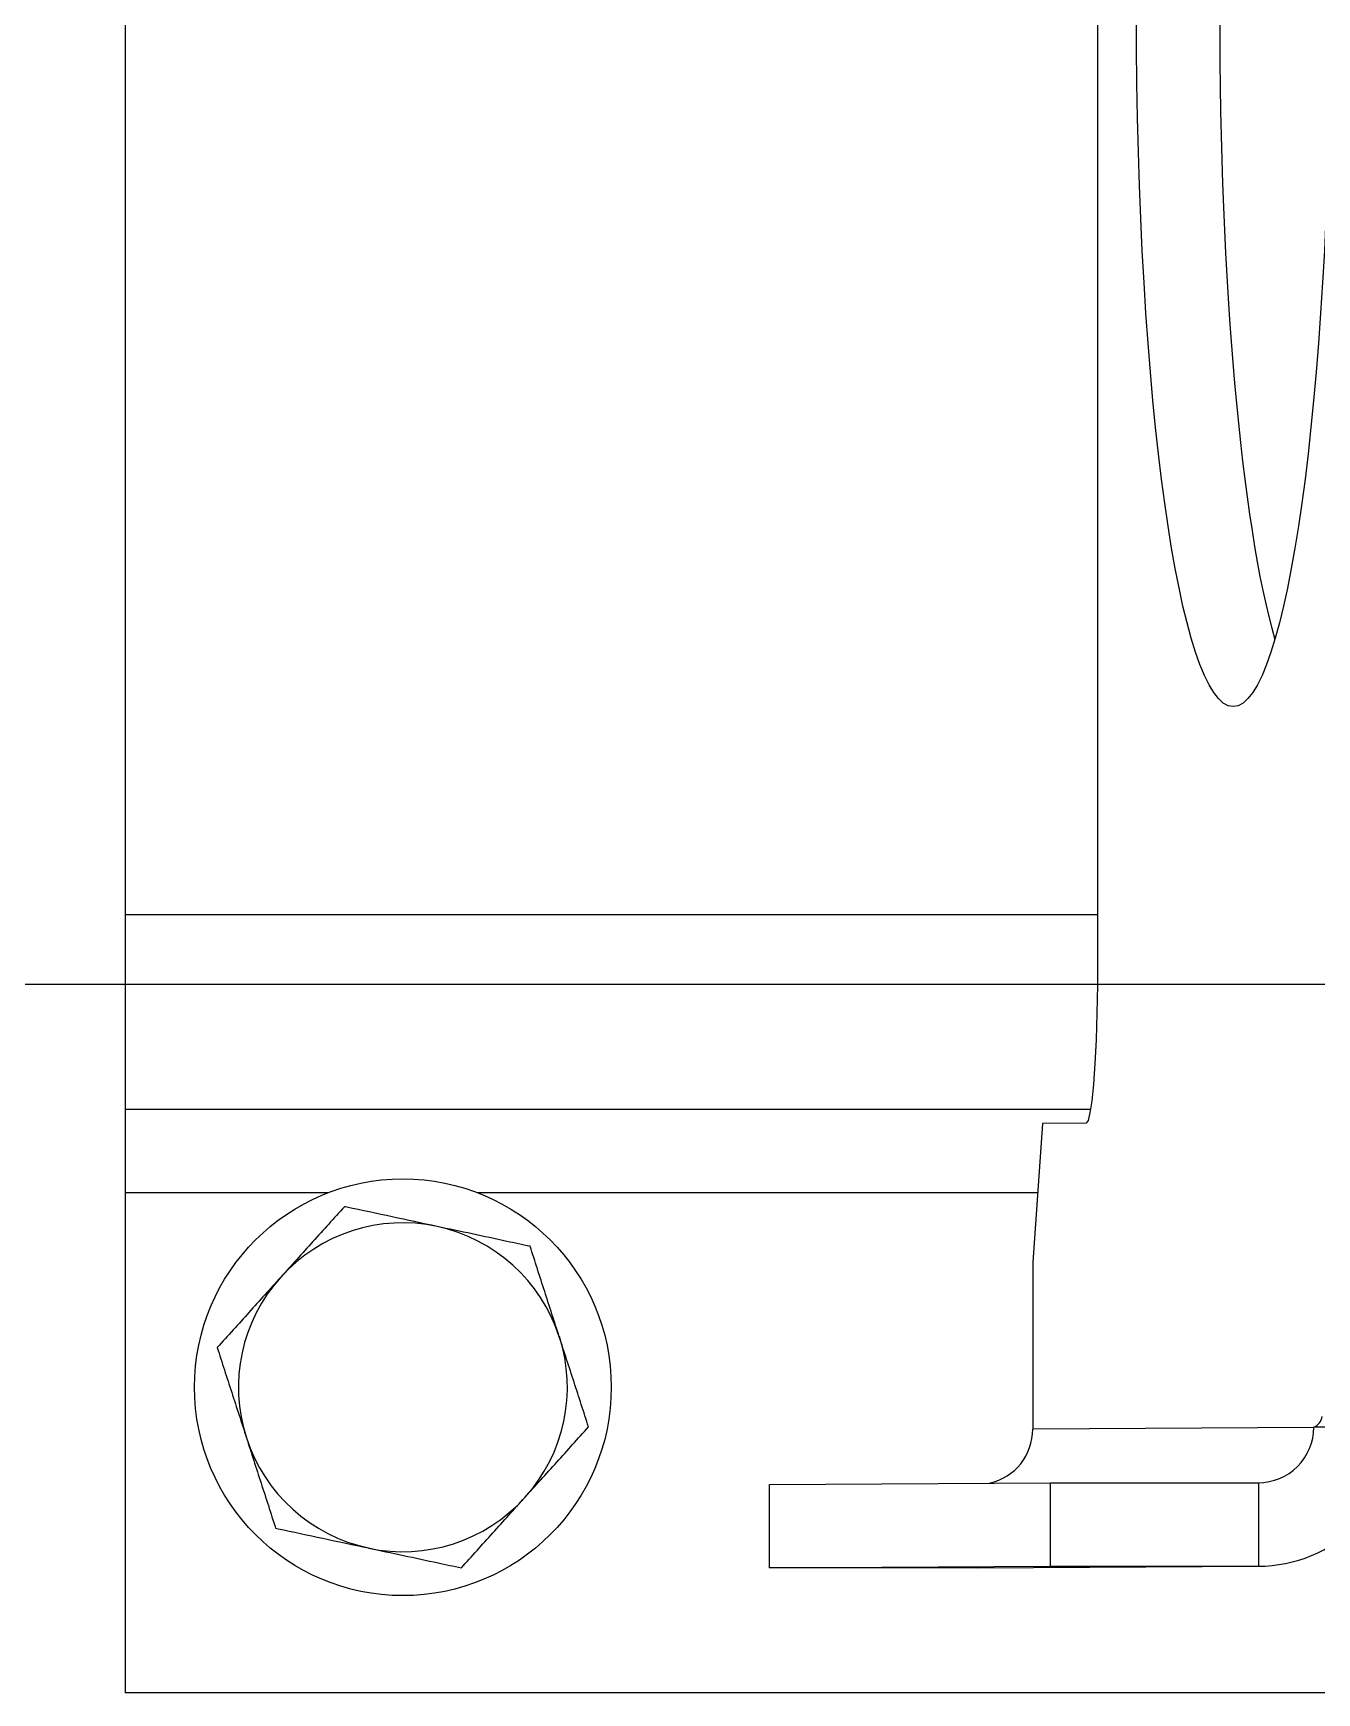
# Model space of a CAD drawing. Header units: millimetres. Extents: x -939 to 77961, y -54291 to 1503.
# Drawn here: x 33661.4 to 33753.8, y -10265.3 to -10145.8 of the extents above; entities that cross this region are included whole.
import ezdxf

# ---------------------------------------------------------------- set-up
doc = ezdxf.new("R2010")
doc.units = ezdxf.units.MM

# ---------------------------------------------------------------- blocks, each defined once
blk = doc.blocks.new('*U104')
at = {"color": 7, "linetype": 'Continuous', "lineweight": 25}
for p, q in [((-106.99, 68.03), (-106.99, -67.97)), ((-177, 65), (-177, -65)), ((-177, -65), (-177, -79)), ((-107.49, -79), (-177, -79)), ((-177, -79), (-177, -85)), ((-110.96, -80), (-111.66, -90)), ((-107.82, -79.98), (-110.96, -80)), ((-177, -85), (-177, -121)), ((-111.66, -90), (-111.66, -102)), ((-111.66, -102), (-91.43, -101.88)), ((-85.44, -101.88), (-91.43, -101.88)), ((-130.61, -106), (-110.38, -105.88)), ((-130.61, -112), (-130.61, -106)), ((-110.38, -111.88), (-110.38, -105.88)), ((-110.38, -105.88), (-95.42, -105.88)), ((-95.42, -105.88), (-95.42, -111.88)), ((-130.61, -112), (-110.38, -111.88)), ((-115.65, -112), (-130.61, -112)), ((-115.65, -112), (-95.42, -111.88)), ((-110.38, -111.88), (-95.42, -111.88)), ((-62.91, -121), (-177, -121))]:
    blk.add_line(p, q, dxfattribs=at)
at = {"color": 8, "linetype": 'Continuous', "lineweight": 25}
for p, q in [((-106.99, -65), (-177, -65)), ((-162.39, -85), (-177, -85)), ((-111.31, -85), (-151.61, -85))]:
    blk.add_line(p, q, dxfattribs=at)
at = {"color": 7, "linetype": 'Continuous', "lineweight": 25, "flags": 128}
blk.add_lwpolyline([(-106.99, -67.97), (-107, -70.06), (-107.04, -72.08), (-107.1, -73.98), (-107.18, -75.69), (-107.28, -77.17), (-107.4, -78.37), (-107.54, -79.25), (-107.68, -79.8), (-107.82, -79.98)], dxfattribs=at)
at = {"color": 7, "linetype": 'Continuous', "lineweight": 25}
blk.add_circle((-157, -99), 15, dxfattribs=at)
for centre, radius, start, end in [((-157, -99), 11.84, 77.9329, 137.9329), ((-157, -99), 11.83, 17.9329, 77.9329), ((-157, -99), 11.84, 137.9329, 197.9329), ((-157, -99), 11.84, 317.9329, 17.9329), ((-91.82, -100.94), 1.01, 292.6291, 350.8958), ((-157, -99), 11.83, 197.9329, 257.9329), ((-115.66, -102.01), 4, 282.9517, 0.0432), ((-95.43, -101.89), 9.99, 270.0679, 0.0701), ((-95.42, -101.88), 3.99, 270.0679, 0.0701), ((-157, -99), 11.84, 257.9329, 317.9329)]:
    blk.add_arc(centre, radius, start, end, dxfattribs=at)
blk.add_ellipse((-97.22, 0), major_axis=(0.01, 50), ratio=0.139513, dxfattribs=at)
blk.add_ellipse((-91.23, 0), major_axis=(0.01, 50), ratio=0.139513, start_param=0.443421, end_param=2.698198, dxfattribs=at)
for points, knots in [([(-161.21, -86), (-161.96, -86.83), (-163.48, -88.51), (-165.01, -90.22), (-165.79, -91.07)], [0, 0, 0, 0, 0.498113, 1, 1, 1, 1]), ([(-154.53, -87.43), (-155.61, -87.19), (-157.79, -86.73), (-160.01, -86.25), (-161.15, -86.01), (-161.21, -86)], [0, 0, 0, 0, 0.484448, 0.973031, 1, 1, 1, 1]), ([(-147.84, -88.85), (-148.4, -88.74), (-150.61, -88.26), (-152.85, -87.78), (-154.53, -87.43)], [0, 0, 0, 0, 0.253067, 1, 1, 1, 1]), ([(-145.74, -95.36), (-146.09, -94.27), (-146.8, -92.09), (-147.49, -89.94), (-147.84, -88.85)], [0, 0, 0, 0, 0.497781, 1, 1, 1, 1]), ([(-165.79, -91.07), (-166.55, -91.92), (-168.09, -93.62), (-169.6, -95.3), (-170.36, -96.14)], [0, 0, 0, 0, 0.4977806, 1, 1, 1, 1]), ([(-143.64, -101.86), (-143.98, -100.78), (-144.68, -98.63), (-145.39, -96.45), (-145.74, -95.36)], [0, 0, 0, 0, 0.498113, 1, 1, 1, 1]), ([(-170.36, -96.14), (-170.02, -97.22), (-169.32, -99.37), (-168.61, -101.55), (-168.26, -102.64)], [0, 0, 0, 0, 0.498113, 1, 1, 1, 1]), ([(-168.26, -102.64), (-167.91, -103.73), (-167.2, -105.91), (-166.51, -108.06), (-166.16, -109.15)], [0, 0, 0, 0, 0.497781, 1, 1, 1, 1]), ([(-148.21, -106.93), (-147.45, -106.08), (-145.91, -104.38), (-144.4, -102.7), (-143.64, -101.86)], [0, 0, 0, 0, 0.4977806, 1, 1, 1, 1]), ([(-152.79, -112), (-152.04, -111.17), (-150.52, -109.49), (-148.99, -107.78), (-148.21, -106.93)], [0, 0, 0, 0, 0.498113, 1, 1, 1, 1]), ([(-166.16, -109.15), (-166.1, -109.16), (-164.97, -109.4), (-162.75, -109.87), (-160.57, -110.34), (-159.47, -110.57)], [0, 0, 0, 0, 0.0269691, 0.5117136, 1, 1, 1, 1]), ([(-159.47, -110.57), (-157.8, -110.93), (-155.56, -111.41), (-153.35, -111.88), (-152.79, -112)], [0, 0, 0, 0, 0.7469333, 1, 1, 1, 1])]:
    blk.add_open_spline(points, degree=3, knots=knots, dxfattribs=at)

msp = doc.modelspace()

# ---------------------------------------------------------------- linework, layer by layer
msp.add_lwpolyline([(21237, -10214.29), (21237, -10074.29), (33937, -10074.29), (33937, -10214.29)], close=True)

# ---------------------------------------------------------------- block references
msp.add_blockref('*U104', (33845, -10144.29))

doc.saveas('drawing.dxf')
